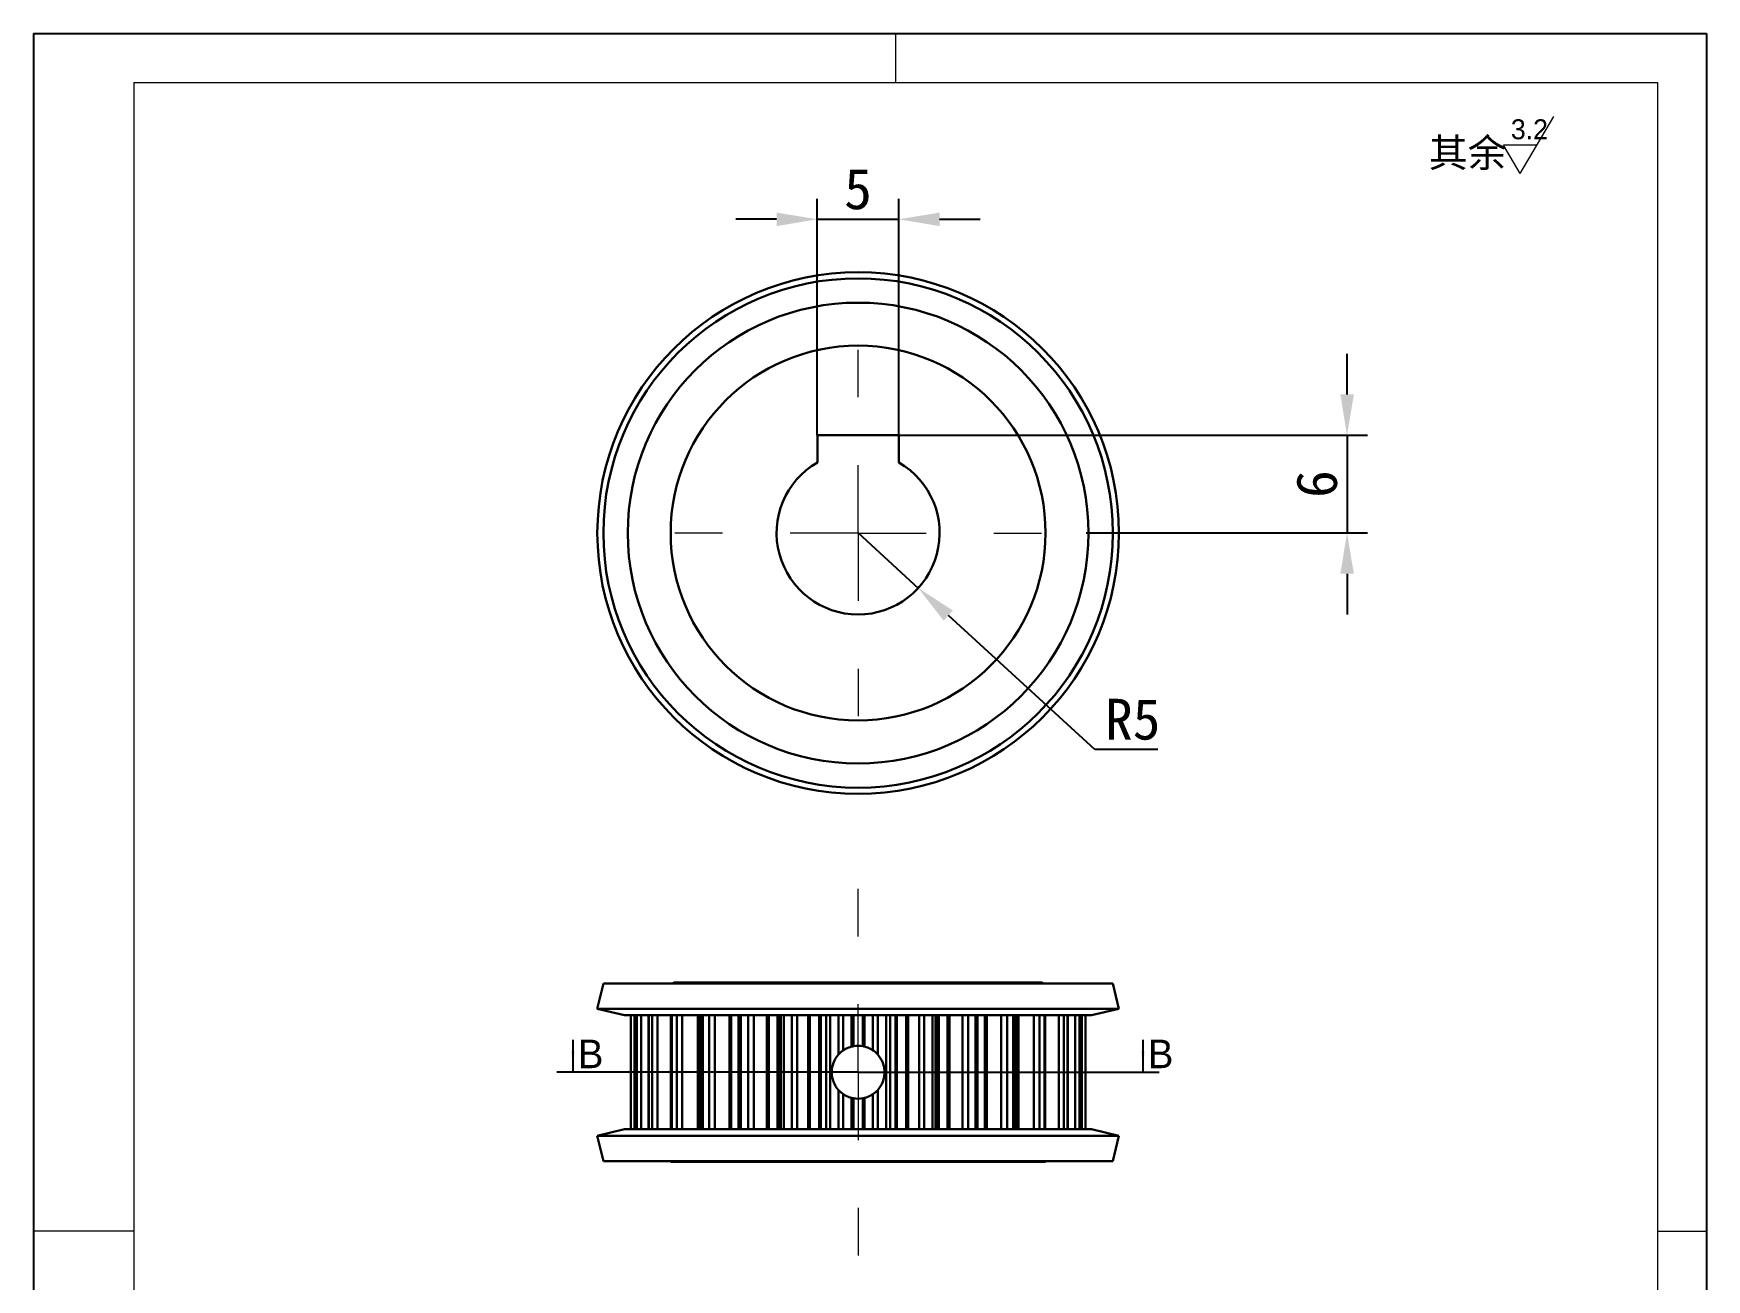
# Model space of a CAD drawing. Header units: millimetres. Extents: x 13 to 7248, y -1201 to 1478.
# Drawn here: x 5674.9 to 5777.6, y -1126.4 to -1050 of the extents above; entities that cross this region are included whole.
import ezdxf

# ---------------------------------------------------------------- set-up
doc = ezdxf.new("R2010")
doc.units = ezdxf.units.MM
doc.header["$LTSCALE"] = 5
doc.header["$PDSIZE"] = -1
doc.linetypes.add('CENTER2', pattern=[28.575, 19.05, -3.175, 3.175, -3.175])
doc.linetypes.add('SLD-实线', pattern=[0])
doc.layers.get('0').update_dxf_attribs({"lineweight": 30})
doc.layers.add('中心线层', color=1, linetype='CENTER2', lineweight=13)
doc.layers.add('粗实线', color=7, linetype='SLD-实线', lineweight=15)
for name, color, linetype in [('图框', 7, 'SLD-实线'), ('文字层', 7, 'SLD-实线'), ('标注层', 96, 'SLD-实线'), ('标注线', 4, 'SLD-实线')]:
    doc.layers.add(name, color=color, linetype=linetype)
doc.styles.add('SLDTEXTSTYLE0', font='')
doc.styles.add('SLDTEXTSTYLE3', font='', dxfattribs={"bigfont": 'bigfont'})
doc.styles.get("Standard").update_dxf_attribs({"font": ''})
doc.styles.get('SLDTEXTSTYLE0').set_extended_font_data('汉仪长仿宋体')
doc.styles.get('SLDTEXTSTYLE3').set_extended_font_data('汉仪长仿宋体')
doc.styles.get('Standard').set_extended_font_data('SimSun')
doc.dimstyles.new('ISO-25', dxfattribs={"dimtxt": 2.5, "dimasz": 2.5, "dimexe": 1.25, "dimexo": 0, "dimtad": 1, "dimtoh": 1, "dimtxsty": 'Standard', "dimcen": 2.5, "dimclrt": 256, "dimadec": 0, "dimazin": 0, "dimtfac": 1, "dimtmove": 0, "dimatfit": 3, "dimfxl": 0, "dimarcsym": 0})

# ---------------------------------------------------------------- blocks, each defined once
blk = doc.blocks.new('SW_SFSYMBOL_0')
at = {"color": 0, "linetype": 'SLD-实线', "lineweight": 0}
for p, q in [((8.2, -25), (37.7, 25)), ((8.2, -25), (-6.5, 0)), ((23, 0), (-6.5, 0))]:
    blk.add_line(p, q, dxfattribs=at)
at = {"color": 0, "linetype": 'SLD-实线', "lineweight": 0, "insert": (0, 22.6), "char_height": 17.5, "attachment_point": 1, "style": 'SLDTEXTSTYLE3'}
blk.add_mtext('3.2', dxfattribs=at)
blk = doc.blocks.new('*D600')
at = {"layer": 'Defpoints', "color": 0}
for p in [(5728.03, -1074.61), (5739.53, -1080.61), (5755.53, -1080.61)]:
    blk.add_point(p, dxfattribs=at)
at = {"layer": '标注层', "color": 0, "lineweight": -2}
for p, q in [((5755.53, -1072.11), (5755.53, -1069.61)), ((5728.03, -1074.61), (5756.78, -1074.61)), ((5755.53, -1074.61), (5755.53, -1080.61)), ((5739.53, -1080.61), (5756.78, -1080.61)), ((5755.53, -1083.11), (5755.53, -1085.61))]:
    blk.add_line(p, q, dxfattribs=at)
at = {"layer": '标注层', "color": 0}
for points in [[(5755.12, -1072.11), (5755.95, -1072.11), (5755.53, -1074.61)], [(5755.12, -1083.11), (5755.95, -1083.11), (5755.53, -1080.61)]]:
    blk.add_solid(points, dxfattribs=at)
at = {"layer": '标注层', "insert": (5752.41, -1077.61), "char_height": 2.5, "attachment_point": 2, "rotation": 90}
blk.add_mtext('6', dxfattribs=at)
blk = doc.blocks.new('*D601')
at = {"layer": 'Defpoints', "color": 0}
for p in [(5728.03, -1061.36), (5723.03, -1074.61), (5728.03, -1074.61)]:
    blk.add_point(p, dxfattribs=at)
at = {"layer": '标注层', "color": 0, "lineweight": -2}
for p, q in [((5723.03, -1074.61), (5723.03, -1060.11)), ((5728.03, -1074.61), (5728.03, -1060.11)), ((5720.53, -1061.36), (5718.03, -1061.36)), ((5723.03, -1061.36), (5728.03, -1061.36)), ((5730.53, -1061.36), (5733.03, -1061.36))]:
    blk.add_line(p, q, dxfattribs=at)
at = {"layer": '标注层', "color": 0}
for points in [[(5720.53, -1060.95), (5720.53, -1061.78), (5723.03, -1061.36)], [(5730.53, -1060.95), (5730.53, -1061.78), (5728.03, -1061.36)]]:
    blk.add_solid(points, dxfattribs=at)
at = {"layer": '标注层', "insert": (5725.53, -1058.24), "char_height": 2.5, "attachment_point": 2}
blk.add_mtext('5', dxfattribs=at)
blk = doc.blocks.new('*D602')
at = {"layer": 'Defpoints', "color": 0}
for p in [(5725.53, -1080.61), (5729.22, -1083.99)]:
    blk.add_point(p, dxfattribs=at)
at = {"layer": '标注层', "color": 0, "lineweight": -2}
for p, q in [((5725.53, -1080.61), (5729.22, -1083.99)), ((5740.06, -1093.91), (5731.07, -1085.68)), ((5743.92, -1093.91), (5740.06, -1093.91))]:
    blk.add_line(p, q, dxfattribs=at)
at = {"layer": '标注层', "color": 0}
blk.add_solid([(5731.35, -1085.37), (5730.78, -1085.99), (5729.22, -1083.99)], dxfattribs=at)
at = {"layer": '标注层', "insert": (5740.68, -1090.79), "char_height": 2.5, "attachment_point": 1}
blk.add_mtext('R5', dxfattribs=at)
blk = doc.blocks.new('SW_CENTERMARKSYMBOL_0')
at = {"color": 0, "linetype": 'SLD-实线', "lineweight": 0}
for p, q in [((0, 8.33), (0, 11.25)), ((0, 0), (0, 4.17)), ((-8.33, 0), (-11.25, 0)), ((0, 0), (-4.17, 0)), ((0, 0), (0, -4.17)), ((0, 0), (4.17, 0)), ((8.33, 0), (11.25, 0)), ((0, -8.33), (0, -11.25))]:
    blk.add_line(p, q, dxfattribs=at)
blk = doc.blocks.new('SW_CENTERMARKSYMBOL_1')
at = {"color": 0, "linetype": 'SLD-实线', "lineweight": 0}
for p, q in [((0, 8.33), (0, 11.25)), ((0, 0), (0, 4.17)), ((-8.33, 0), (-11.25, 0)), ((0, 0), (-4.17, 0)), ((0, 0), (0, -4.17)), ((0, 0), (4.17, 0)), ((8.33, 0), (11.25, 0)), ((0, -8.33), (0, -11.25))]:
    blk.add_line(p, q, dxfattribs=at)

msp = doc.modelspace()

# ---------------------------------------------------------------- linework, layer by layer
for p, q in [((5728.0329, -1074.6143), (5723.0329, -1074.6143)), ((5723.0329, -1074.6143), (5723.0329, -1076.2841)), ((5728.0329, -1076.2841), (5728.0329, -1074.6143)), ((5709.9045, -1108.2517), (5709.5329, -1109.8079)), ((5709.9045, -1108.2517), (5741.1612, -1108.2517)), ((5714.2329, -1108.2079), (5714.1891, -1108.2517)), ((5714.2329, -1108.2079), (5736.8329, -1108.2079)), ((5736.8766, -1108.2517), (5736.8329, -1108.2079)), ((5741.5329, -1109.8079), (5741.1612, -1108.2517)), ((5709.5329, -1109.8079), (5711.2079, -1110.2079)), ((5709.5329, -1109.8079), (5741.5329, -1109.8079)), ((5739.8579, -1110.2079), (5711.2079, -1110.2079)), ((5711.5879, -1110.2079), (5711.5879, -1117.2079)), ((5711.5903, -1117.2079), (5711.5903, -1110.2079)), ((5711.8145, -1117.2079), (5711.8145, -1110.2079)), ((5711.836, -1110.2079), (5711.836, -1117.2079)), ((5711.8411, -1117.2079), (5711.8411, -1110.2079)), ((5711.9488, -1117.2079), (5711.9488, -1110.2079)), ((5712.224, -1117.2079), (5712.224, -1110.2079)), ((5712.6682, -1110.2079), (5712.6682, -1117.2079)), ((5712.6904, -1117.2079), (5712.6904, -1110.2079)), ((5712.901, -1117.2079), (5712.901, -1110.2079)), ((5713.2153, -1117.2079), (5713.2153, -1110.2079)), ((5714.0504, -1110.2079), (5714.0504, -1117.2079)), ((5714.1009, -1117.2079), (5714.1009, -1110.2079)), ((5714.4052, -1117.2079), (5714.4052, -1110.2079)), ((5714.7448, -1117.2079), (5714.7448, -1110.2079)), ((5715.698, -1117.2079), (5715.698, -1110.2079)), ((5715.8016, -1117.2079), (5715.8016, -1110.2079)), ((5715.9222, -1110.2079), (5715.9222, -1117.2079)), ((5716.011, -1117.2079), (5716.011, -1110.2079)), ((5716.3958, -1117.2079), (5716.3958, -1110.2079)), ((5716.7459, -1117.2079), (5716.7459, -1110.2079)), ((5717.6422, -1117.2079), (5717.6422, -1110.2079)), ((5717.7543, -1117.2079), (5717.7543, -1110.2079)), ((5718.2018, -1110.2079), (5718.2018, -1117.2079)), ((5718.3373, -1117.2079), (5718.3373, -1110.2079)), ((5718.7858, -1117.2079), (5718.7858, -1110.2079)), ((5719.131, -1117.2079), (5719.131, -1110.2079)), ((5719.9312, -1117.2079), (5719.9312, -1110.2079)), ((5720.0469, -1117.2079), (5720.0469, -1110.2079)), ((5720.5806, -1117.2079), (5720.5806, -1110.2079)), ((5720.6619, -1117.2079), (5720.6619, -1110.2079)), ((5720.7896, -1110.2079), (5720.7896, -1117.2079)), ((5720.9781, -1117.2079), (5720.9781, -1110.2079)), ((5721.4706, -1117.2079), (5721.4706, -1110.2079)), ((5721.7959, -1117.2079), (5721.7959, -1110.2079)), ((5722.465, -1117.2079), (5722.465, -1110.2079)), ((5722.5793, -1117.2079), (5722.5793, -1110.2079)), ((5723.1507, -1117.2079), (5723.1507, -1110.2079)), ((5723.2474, -1117.2079), (5723.2474, -1110.2079)), ((5723.5737, -1117.2079), (5723.5737, -1110.2079)), ((5723.818, -1117.2079), (5723.818, -1110.2079)), ((5724.3329, -1112.6181), (5724.3329, -1110.2079)), ((5724.6241, -1112.3656), (5724.6241, -1110.2079)), ((5725.1329, -1112.137), (5725.1329, -1110.2079)), ((5725.2408, -1112.1135), (5725.2408, -1110.2079)), ((5725.8249, -1112.1135), (5725.8249, -1110.2079)), ((5725.9328, -1112.137), (5725.9328, -1110.2079)), ((5726.4416, -1112.3656), (5726.4416, -1110.2079)), ((5726.7328, -1112.6181), (5726.7328, -1110.2079)), ((5727.2477, -1117.2079), (5727.2477, -1110.2079)), ((5727.492, -1117.2079), (5727.492, -1110.2079)), ((5727.8183, -1117.2079), (5727.8183, -1110.2079)), ((5727.915, -1117.2079), (5727.915, -1110.2079)), ((5728.4864, -1117.2079), (5728.4864, -1110.2079)), ((5728.6007, -1117.2079), (5728.6007, -1110.2079)), ((5729.2698, -1117.2079), (5729.2698, -1110.2079)), ((5729.5951, -1117.2079), (5729.5951, -1110.2079)), ((5730.0876, -1117.2079), (5730.0876, -1110.2079)), ((5730.2761, -1117.2079), (5730.2761, -1110.2079)), ((5730.4038, -1117.2079), (5730.4038, -1110.2079)), ((5730.4851, -1117.2079), (5730.4851, -1110.2079)), ((5731.0188, -1117.2079), (5731.0188, -1110.2079)), ((5731.1345, -1117.2079), (5731.1345, -1110.2079)), ((5731.9347, -1117.2079), (5731.9347, -1110.2079)), ((5732.2799, -1117.2079), (5732.2799, -1110.2079)), ((5732.7284, -1117.2079), (5732.7284, -1110.2079)), ((5732.8639, -1117.2079), (5732.8639, -1110.2079)), ((5733.3114, -1117.2079), (5733.3114, -1110.2079)), ((5733.4235, -1117.2079), (5733.4235, -1110.2079)), ((5734.3198, -1117.2079), (5734.3198, -1110.2079)), ((5734.6699, -1117.2079), (5734.6699, -1110.2079)), ((5735.0547, -1117.2079), (5735.0547, -1110.2079)), ((5735.1435, -1117.2079), (5735.1435, -1110.2079)), ((5735.2641, -1117.2079), (5735.2641, -1110.2079)), ((5735.3677, -1117.2079), (5735.3677, -1110.2079)), ((5736.3209, -1117.2079), (5736.3209, -1110.2079)), ((5736.6605, -1117.2079), (5736.6605, -1110.2079)), ((5736.9648, -1117.2079), (5736.9648, -1110.2079)), ((5737.0153, -1117.2079), (5737.0153, -1110.2079)), ((5737.8504, -1117.2079), (5737.8504, -1110.2079)), ((5738.1647, -1117.2079), (5738.1647, -1110.2079)), ((5738.3754, -1117.2079), (5738.3754, -1110.2079)), ((5738.3975, -1117.2079), (5738.3975, -1110.2079)), ((5738.8417, -1117.2079), (5738.8417, -1110.2079)), ((5739.1169, -1117.2079), (5739.1169, -1110.2079)), ((5739.2246, -1117.2079), (5739.2246, -1110.2079)), ((5739.2297, -1117.2079), (5739.2297, -1110.2079)), ((5739.2512, -1117.2079), (5739.2512, -1110.2079)), ((5739.4754, -1117.2079), (5739.4754, -1110.2079)), ((5739.4779, -1117.2079), (5739.4779, -1110.2079)), ((5739.8579, -1110.2079), (5741.5329, -1109.8079)), ((5724.3329, -1117.2079), (5724.3329, -1114.7978)), ((5724.6241, -1117.2079), (5724.6241, -1115.0502)), ((5725.1329, -1117.2079), (5725.1329, -1115.2788)), ((5725.2408, -1117.2079), (5725.2408, -1115.3024)), ((5725.8249, -1117.2079), (5725.8249, -1115.3024)), ((5725.9328, -1117.2079), (5725.9328, -1115.2788)), ((5726.4416, -1117.2079), (5726.4416, -1115.0502)), ((5726.7328, -1117.2079), (5726.7328, -1114.7978)), ((5711.2079, -1117.2079), (5709.5329, -1117.6079)), ((5709.5329, -1117.6079), (5709.9045, -1119.1642)), ((5709.5329, -1117.6079), (5741.5329, -1117.6079)), ((5739.8579, -1117.2079), (5711.2079, -1117.2079)), ((5741.5329, -1117.6079), (5739.8579, -1117.2079)), ((5741.1612, -1119.1642), (5741.5329, -1117.6079)), ((5709.9045, -1119.1642), (5741.1612, -1119.1642)), ((5714.0329, -1119.1642), (5714.0329, -1119.2079)), ((5714.0329, -1119.2079), (5737.0329, -1119.2079)), ((5737.0329, -1119.2079), (5737.0329, -1119.1642))]:
    msp.add_line(p, q)
for radius in [16, 15.6284, 14.1366, 11.5]:
    msp.add_circle((5725.5329, -1080.6143), radius)
msp.add_arc((5725.5329, -1080.6143), 5, 120, 60)
for points, knots in [([(5724.3329, -1112.6181), (5724.1979, -1112.7667), (5724.093, -1112.9368), (5723.9849, -1113.2167), (5723.9578, -1113.3121), (5723.9213, -1113.5071), (5723.9119, -1113.6078), (5723.9118, -1113.8072), (5723.9209, -1113.906), (5723.9572, -1114.1015), (5723.9848, -1114.1989), (5724.0921, -1114.477), (5724.1979, -1114.6492), (5724.3329, -1114.7978)], [0, 0, 0, 0, 0.25, 0.25, 0.375, 0.375, 0.5, 0.5, 0.625, 0.625, 0.75, 0.75, 1, 1, 1, 1]), ([(5724.6241, -1112.3656), (5724.6011, -1112.3812), (5724.5501, -1112.4169), (5724.442, -1112.5068), (5724.3849, -1112.5608), (5724.3329, -1112.6181)], [0, 0, 0, 0, 0.5, 0.5, 1, 1, 1, 1]), ([(5725.1329, -1112.137), (5725.0136, -1112.1674), (5724.9127, -1112.2073), (5724.7427, -1112.2894), (5724.6738, -1112.332), (5724.6241, -1112.3656)], [0, 0, 0, 0, 0.5, 0.5, 1, 1, 1, 1]), ([(5725.2408, -1112.1135), (5725.2236, -1112.1166), (5725.2062, -1112.1201), (5725.19, -1112.1236), (5725.1738, -1112.1271), (5725.1584, -1112.1307), (5725.1449, -1112.134), (5725.1407, -1112.1351), (5725.1367, -1112.1361), (5725.1329, -1112.137)], [0, 0, 0, 0, 0.00005229224, 0.00005229224, 0.00005229224, 0.000104568656, 0.000104568656, 0.000104568656, 0.000120518173, 0.000120518173, 0.000120518173, 0.000120518173]), ([(5725.9328, -1112.137), (5725.9205, -1112.1339), (5725.9059, -1112.1304), (5725.8904, -1112.1269), (5725.8748, -1112.1233), (5725.8579, -1112.1198), (5725.8408, -1112.1165), (5725.8355, -1112.1154), (5725.8302, -1112.1144), (5725.8249, -1112.1135)], [0, 0, 0, 0, 0.000052292213, 0.000052292213, 0.000052292213, 0.000104569584, 0.000104569584, 0.000104569584, 0.000120519273, 0.000120519273, 0.000120519273, 0.000120519273]), ([(5726.4416, -1112.3656), (5726.3919, -1112.332), (5726.3245, -1112.2902), (5726.1549, -1112.2081), (5726.052, -1112.1674), (5725.9328, -1112.137)], [0, 0, 0, 0, 0.5, 0.5, 1, 1, 1, 1]), ([(5726.7328, -1112.6181), (5726.6808, -1112.5608), (5726.6239, -1112.507), (5726.5157, -1112.417), (5726.4646, -1112.3812), (5726.4416, -1112.3656)], [0, 0, 0, 0, 0.5, 0.5, 1, 1, 1, 1]), ([(5726.7328, -1114.7978), (5726.8678, -1114.6492), (5726.9727, -1114.479), (5727.0808, -1114.1992), (5727.1079, -1114.1038), (5727.1444, -1113.9087), (5727.1538, -1113.808), (5727.1539, -1113.6086), (5727.1448, -1113.5099), (5727.1085, -1113.3144), (5727.0809, -1113.2169), (5726.9736, -1112.9389), (5726.8678, -1112.7667), (5726.7328, -1112.6181)], [0, 0, 0, 0, 0.25, 0.25, 0.375, 0.375, 0.5, 0.5, 0.625, 0.625, 0.75, 0.75, 1, 1, 1, 1]), ([(5724.3329, -1114.7978), (5724.3849, -1114.8551), (5724.4418, -1114.9088), (5724.55, -1114.9989), (5724.6011, -1115.0347), (5724.6241, -1115.0502)], [0, 0, 0, 0, 0.5, 0.5, 1, 1, 1, 1]), ([(5724.6241, -1115.0502), (5724.6738, -1115.0839), (5724.7412, -1115.1256), (5724.9108, -1115.2078), (5725.0138, -1115.2485), (5725.1329, -1115.2788)], [0, 0, 0, 0, 0.5, 0.5, 1, 1, 1, 1]), ([(5725.1329, -1115.2788), (5725.1452, -1115.282), (5725.1598, -1115.2855), (5725.1753, -1115.289), (5725.1909, -1115.2925), (5725.2079, -1115.2961), (5725.2249, -1115.2994), (5725.2302, -1115.3004), (5725.2355, -1115.3014), (5725.2408, -1115.3024)], [0, 0, 0, 0, 0.000052292212, 0.000052292212, 0.000052292212, 0.000104569583, 0.000104569583, 0.000104569583, 0.000120519332, 0.000120519332, 0.000120519332, 0.000120519332]), ([(5725.8249, -1115.3024), (5725.8421, -1115.2993), (5725.8595, -1115.2958), (5725.8757, -1115.2923), (5725.8919, -1115.2888), (5725.9073, -1115.2851), (5725.9208, -1115.2818), (5725.925, -1115.2808), (5725.929, -1115.2798), (5725.9328, -1115.2788)], [0, 0, 0, 0, 0.00005229224, 0.00005229224, 0.00005229224, 0.000104568656, 0.000104568656, 0.000104568656, 0.000120518114, 0.000120518114, 0.000120518114, 0.000120518114]), ([(5725.9328, -1115.2788), (5726.0521, -1115.2485), (5726.153, -1115.2086), (5726.323, -1115.1265), (5726.3919, -1115.0839), (5726.4416, -1115.0502)], [0, 0, 0, 0, 0.5, 0.5, 1, 1, 1, 1]), ([(5726.4416, -1115.0502), (5726.4646, -1115.0347), (5726.5157, -1114.9989), (5726.6237, -1114.909), (5726.6808, -1114.8551), (5726.7328, -1114.7978)], [0, 0, 0, 0, 0.5, 0.5, 1, 1, 1, 1])]:
    msp.add_open_spline(points, degree=3, knots=knots)
for points in [[(5725.8249, -1112.1135), (5725.6302, -1112.0778), (5725.4355, -1112.0778), (5725.2408, -1112.1135)], [(5725.2408, -1115.3024), (5725.4355, -1115.3381), (5725.6302, -1115.3381), (5725.8249, -1115.3024)]]:
    msp.add_open_spline(points, degree=3)
at = {"layer": '图框'}
for p, q in [((5674.9373, -1049.9554), (5777.5873, -1049.9554)), ((5674.9373, -1049.9554), (5674.9373, -1197.1054)), ((5777.5873, -1049.9554), (5777.5873, -1197.1054))]:
    msp.add_line(p, q, dxfattribs=at)
at = {"layer": '标注线'}
for p, q in [((5708.0394, -1111.7079), (5708.0394, -1113.7079)), ((5743.0094, -1111.7079), (5743.0094, -1113.7079)), ((5725.5329, -1113.7079), (5707.0394, -1113.7079)), ((5725.5329, -1113.7079), (5744.0094, -1113.7079))]:
    msp.add_line(p, q, dxfattribs=at)
for points in [[(5708.0394, -1113.7079), (5708.1394, -1112.4079), (5707.9394, -1112.4079)], [(5743.0094, -1113.7079), (5743.1094, -1112.4079), (5742.9094, -1112.4079)]]:
    msp.add_solid(points, dxfattribs=at)
at = {"layer": '粗实线'}
for p, q in [((5727.8373, -1052.9554), (5727.8373, -1049.9554)), ((5681.0873, -1052.9554), (5774.5873, -1052.9554)), ((5681.0873, -1052.9554), (5681.0873, -1193.9554)), ((5774.5873, -1052.9554), (5774.5873, -1193.9554)), ((5681.0873, -1123.4554), (5674.9373, -1123.4554)), ((5774.5873, -1123.4554), (5777.5873, -1123.4554))]:
    msp.add_line(p, q, dxfattribs=at)

# ---------------------------------------------------------------- block references
at = {"layer": '中心线层', "ltscale": 0.2}
for name, p in [('SW_CENTERMARKSYMBOL_0', (5725.5329, -1080.6143)), ('SW_CENTERMARKSYMBOL_1', (5725.5329, -1113.7079))]:
    msp.add_blockref(name, p, dxfattribs=at)
at = {"layer": '文字层', "xscale": 0.06999999999970896, "yscale": 0.06999999999993634, "zscale": 0.07}
msp.add_blockref('SW_SFSYMBOL_0', (5765.5821, -1056.8053), dxfattribs=at)

# ---------------------------------------------------------------- texts
at = {"layer": '文字层', "insert": (5760.5445, -1056.4043), "char_height": 1.75, "attachment_point": 1, "style": 'SLDTEXTSTYLE0'}
msp.add_mtext('其余', dxfattribs=at)
at = {"layer": '标注线', "char_height": 1.75, "attachment_point": 1, "style": 'SLDTEXTSTYLE3'}
for insert in [(5708.3442, -1111.7079), (5743.3141, -1111.7079)]:
    msp.add_mtext('B', dxfattribs=dict(at, insert=insert))

# ---------------------------------------------------------------- dimensions: what is measured, and where the dimension line sits
at = {"layer": '标注层'}
dim = msp.add_linear_dim(base=(5728.0329, -1061.3649), p1=(5723.0329, -1074.6143), p2=(5728.0329, -1074.6143), dimstyle='ISO-25', dxfattribs=at)
dim.commit()
dim.dimension.update_dxf_attribs({"geometry": '*D601', "text_midpoint": (5725.5329, -1061.3649), "dimtype": 160})
dim = msp.add_linear_dim(base=(5755.5329, -1080.6143), p1=(5728.0329, -1074.6143), p2=(5739.5329, -1080.6143), angle=90, dimstyle='ISO-25', dxfattribs=at)
dim.commit()
dim.dimension.update_dxf_attribs({"geometry": '*D600', "text_midpoint": (5755.5329, -1077.6143), "dimtype": 160})
dim = msp.add_radius_dim(center=(5725.5329, -1080.6143), mpoint=(5729.2211, -1083.9902), dimstyle='ISO-25', dxfattribs=at)
dim.commit()
dim.dimension.update_dxf_attribs({"geometry": '*D602', "text_midpoint": (5742.3046, -1093.9106), "dimtype": 164})

doc.saveas('drawing.dxf')
